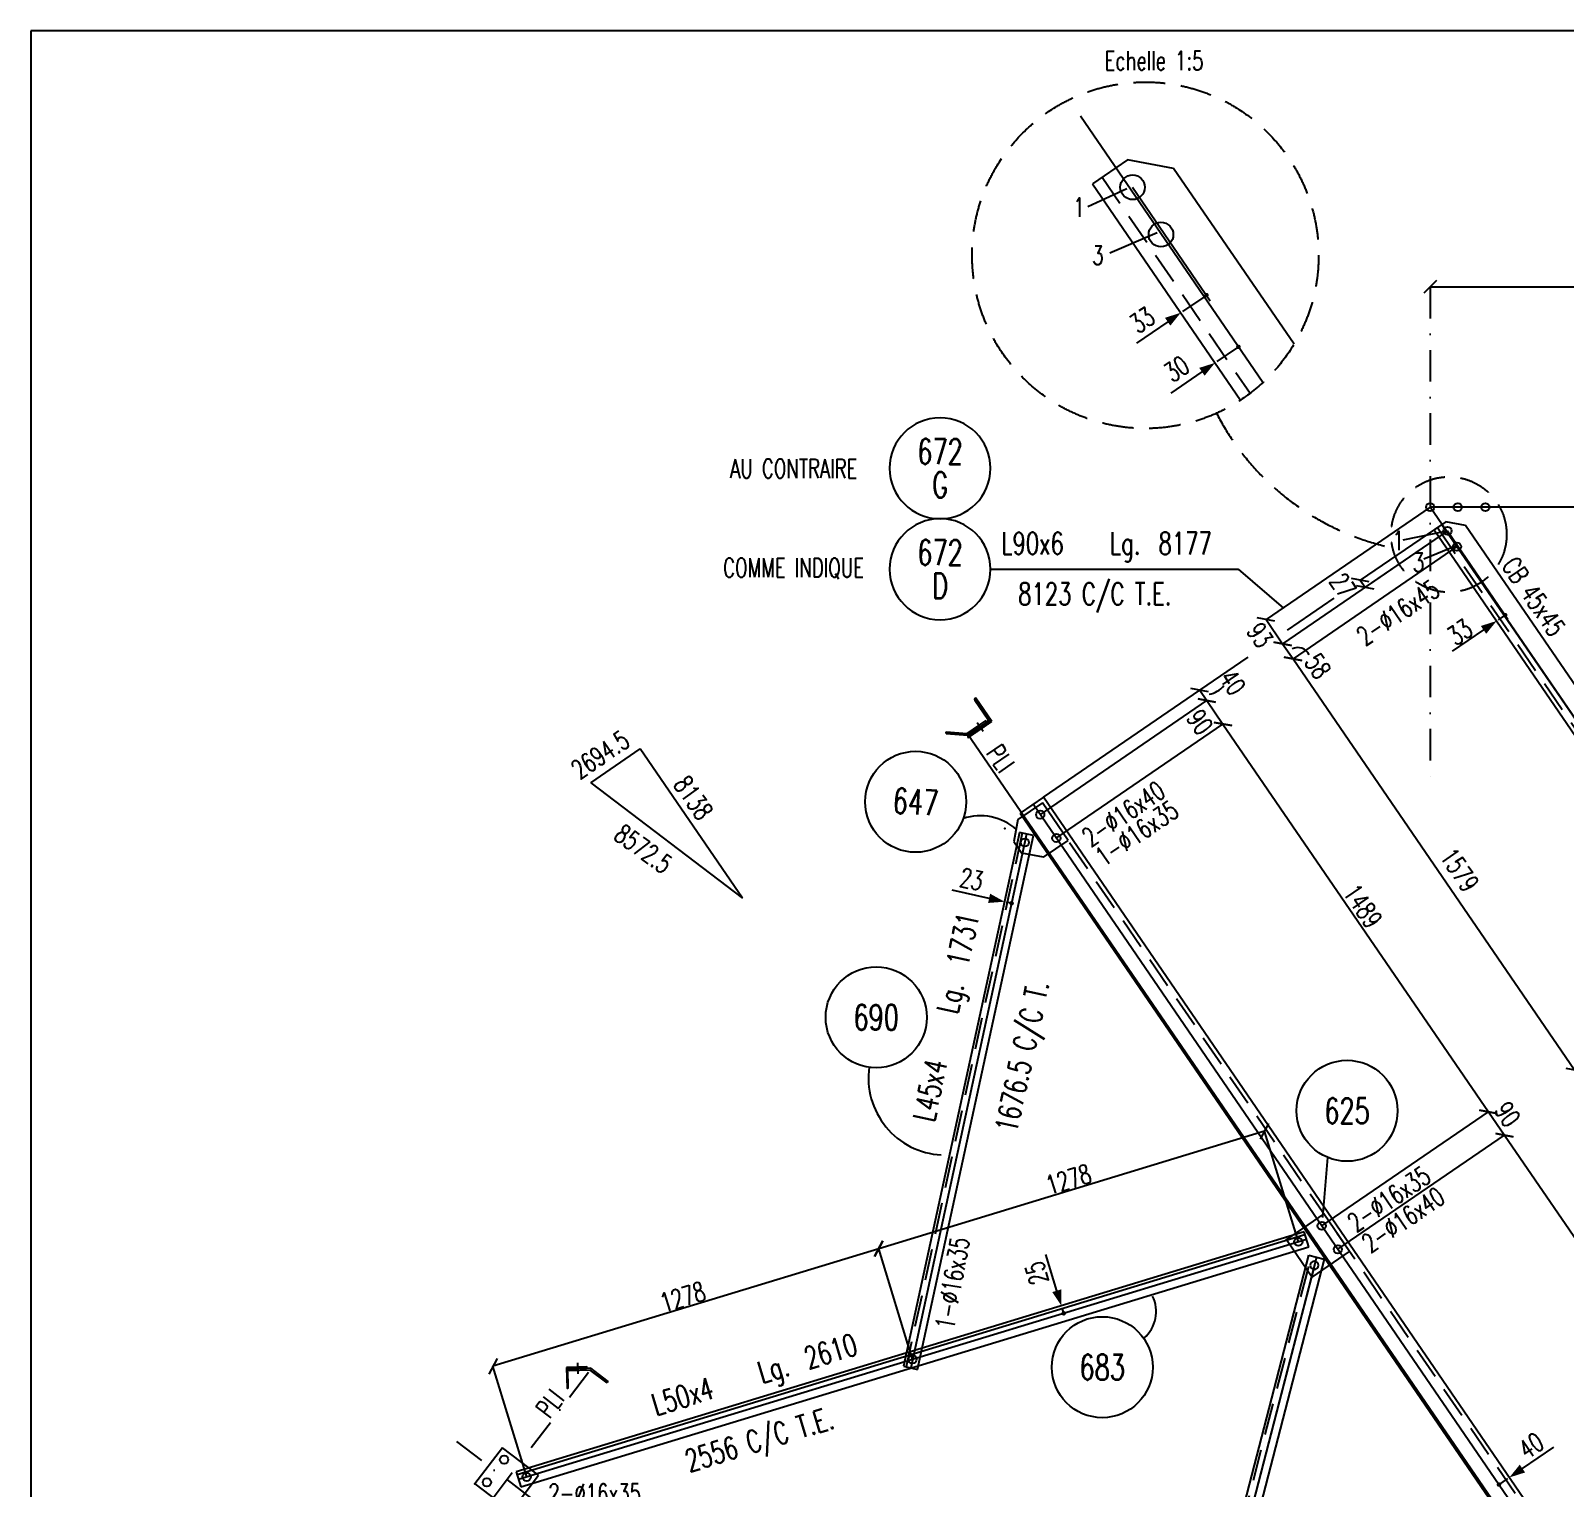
# Model space of a CAD drawing. Extents: x 106643 to 122863, y -59241 to -47761.
# Drawn here: x 106643 to 111506, y -52381 to -47761 of the extents above; entities that cross this region are included whole.
import ezdxf
from ezdxf.enums import TextEntityAlignment as Align

# ---------------------------------------------------------------- set-up
doc = ezdxf.new("R2010")
doc.units = 0
doc.header["$LTSCALE"] = 200
doc.header["$MEASUREMENT"] = 0
doc.linetypes.add('DASHDOT', pattern=[1, 0.5, -0.25, 0, -0.25])
doc.linetypes.add('DASHED', pattern=[0.75, 0.5, -0.25])
doc.layers.get('0').update_dxf_attribs({"linetype": 'CONTINUOUS'})
for name, color, linetype in [('035B', 7, 'CONTINUOUS'), ('ASSI', 3, 'CONTINUOUS'), ('BOLLINI_1', 7, 'CONTINUOUS'), ('BOLLINI_5', 7, 'CONTINUOUS'), ('FORI', 2, 'CONTINUOUS'), ('LINEA_ANG', 2, 'CONTINUOUS'), ('LINEE_PIASTRA', 2, 'CONTINUOUS'), ('LINEE_PIASTRE', 2, 'CONTINUOUS'), ('LS', 7, 'CONTINUOUS'), ('MZ', 6, 'DASHDOT'), ('PIASTRE', 5, 'CONTINUOUS'), ('PIEGA_C_3901_50', 2, 'CONTINUOUS'), ('QT_MAL', 7, 'CONTINUOUS'), ('QT_MPR', 7, 'CONTINUOUS'), ('SEZIONI', 2, 'CONTINUOUS'), ('TESTI_A_P', 7, 'CONTINUOUS'), ('TRAT-Y', 7, 'DASHED')]:
    doc.layers.add(name, color=color, linetype=linetype)
doc.styles.add('MONO', font='romans.shx', dxfattribs={"width": 0.7})
doc.styles.add('QUOTE', font='ROMANS8.SHX', dxfattribs={"width": 0.7})
doc.styles.add('RQL', font='ROMANS8.SHX', dxfattribs={"width": 0.7})
doc.styles.add('RS', font='ROMANS8.shx', dxfattribs={"width": 0.7})
doc.styles.get("Standard").update_dxf_attribs({"font": 'ROMANS8.SHX', "width": 0.7})
doc.dimstyles.new('FRECCE1', dxfattribs={"dimtxt": 60, "dimasz": 6.66, "dimexe": 0, "dimexo": 0, "dimgap": 1, "dimtad": 1, "dimdec": 0, "dimzin": 0, "dimdsep": 46, "dimtxsty": 'RS', "dimblk1": 'QUOTP', "dimblk2": 'QUOTF', "dimsah": 1, "dimcen": 0, "dimclrd": 2, "dimclre": 2, "dimclrt": 7, "dimadec": 0, "dimazin": 0, "dimtfac": 1, "dimtdec": 0, "dimtix": 1, "dimtmove": 2, "dimatfit": 3, "dimldrblk": 'QUOTP', "dimfxl": 1, "dimtolj": 1, "dimtzin": 0, "dimarcsym": 0})
doc.dimstyles.new('FRECCE1_20', dxfattribs={"dimtxt": 60, "dimasz": 6.6667, "dimexe": 0, "dimexo": 0, "dimgap": 1, "dimtad": 1, "dimzin": 0, "dimdsep": 46, "dimtxsty": 'RS', "dimblk1": 'QUOTP', "dimblk2": 'QUOTF', "dimsah": 1, "dimcen": 0, "dimclrd": 2, "dimclre": 2, "dimclrt": 7, "dimadec": 0, "dimazin": 0, "dimtfac": 1, "dimtix": 1, "dimtmove": 2, "dimatfit": 3, "dimldrblk": 'QUOTP', "dimfxl": 1, "dimtolj": 1, "dimtzin": 0, "dimarcsym": 0})
doc.dimstyles.new('TRATTO', dxfattribs={"dimscale": 0, "dimtxt": 60, "dimasz": 40, "dimexe": 0, "dimexo": 0, "dimgap": 5, "dimtad": 1, "dimrnd": 0.5, "dimdsep": 46, "dimtxsty": 'RS', "dimblk1": 'OBLIQUE', "dimblk2": 'OBLIQUE', "dimsah": 1, "dimcen": 0.09, "dimclrd": 2, "dimclre": 2, "dimclrt": 7, "dimadec": 0, "dimazin": 0, "dimtfac": 1, "dimtix": 1, "dimtmove": 2, "dimatfit": 3, "dimfxl": 1, "dimtolj": 1, "dimtzin": 0, "dimarcsym": 0})
doc.dimstyles.new('TRATTO_20', dxfattribs={"dimscale": 0, "dimtxt": 60, "dimasz": 40, "dimexe": 0, "dimexo": 0, "dimgap": 10, "dimtad": 1, "dimrnd": 0.5, "dimdsep": 46, "dimtxsty": 'RS', "dimblk1": 'OBLIQUE', "dimblk2": 'OBLIQUE', "dimsah": 1, "dimcen": 0.09, "dimclrd": 2, "dimclre": 2, "dimclrt": 7, "dimadec": 0, "dimazin": 0, "dimtfac": 1, "dimtix": 1, "dimtmove": 2, "dimatfit": 3, "dimfxl": 1, "dimtolj": 1, "dimtzin": 0, "dimarcsym": 0})

# ---------------------------------------------------------------- blocks, each defined once
blk = doc.blocks.new('16')
blk.add_circle((0, 0), 1)
blk = doc.blocks.new('ASSE98')
blk.add_line((0, 0), (1, 0))
at = {"color": 7, "style": 'QUOTE', "width": 0.5, "flags": 1}
for tag, p in [('TI', (1.38308, 6.82731)), ('DI_S', (1.38308, 6.42178)), ('D_S', (1.38308, 6.02092)), ('E_S', (1.38308, 5.68065)), ('NFORI', (1.36454, 5.29792)), ('ALAR', (1.36349, 4.93246)), ('FAM', (1.3775, 4.54645)), ('ALA', (1.38308, 4.19257)), ('DISP2', (1.38308, 3.84971)), ('DISP1', (1.38308, 3.50686)), ('PINZAF', (1.38308, 3.164)), ('PINZAI', (1.38308, 2.82114)), ('TRP', (1.38308, 2.47829)), ('NP', (1.38308, 2.13543)), ('SV', (1.38308, 1.79257)), ('PESO', (1.38308, 1.44971)), ('QUA', (1.38308, 1.10686)), ('LUN', (1.38308, 0.764)), ('PROF', (1.38308, 0.42114)), ('POS', (1.38308, 0.07829))]:
    blk.add_attdef(tag, p, '', height=0.2, dxfattribs=at)
at = {"color": 7, "flags": 1}
for tag, p in [('LAV1', (3.07431, 6.82847)), ('LAV2', (3.07431, 6.49513)), ('LAV3', (3.07431, 6.1618)), ('LAV4', (3.07431, 5.82847)), ('LAV5', (3.07431, 5.49513)), ('LAV6', (3.07431, 5.1618)), ('LAV7', (3.07431, 4.82847)), ('LAV8', (3.07431, 4.49513)), ('LAV9', (3.07431, 4.1618)), ('LAV10', (3.07431, 3.82847))]:
    blk.add_attdef(tag, p, '', height=0.2, dxfattribs=at)
blk = doc.blocks.new('_OBLIQUE')
at = {"color": 0, "linetype": 'ByBlock'}
blk.add_line((-0.5, -0.5), (0.5, 0.5), dxfattribs=at)
blk = doc.blocks.new('*D62')
at = {"layer": 'QT_MPR', "color": 2, "lineweight": -2, "transparency": 16777216}
for p, q in [((111077.8, -49271.5), (110558, -49627.5)), ((111132.8, -49346.5), (110610.5, -49704.2)), ((110558, -49627.5), (110610.5, -49704.2))]:
    blk.add_line(p, q, dxfattribs=at)
at = {"layer": 'QT_MPR', "color": 2, "lineweight": -2, "transparency": 16777216, "xscale": 40, "yscale": 40, "zscale": 40}
for p, rotation in [((110558, -49627.5), 124.3993142064025), ((110610.5, -49704.2), 304.3993142064025)]:
    blk.add_blockref('_OBLIQUE', p, dxfattribs=dict(at, rotation=rotation))
at = {"layer": 'QT_MPR', "color": 7, "transparency": 16777216, "insert": (110538.7, -49676.9), "char_height": 60, "attachment_point": 5, "rotation": 304.3993, "style": 'RS'}
blk.add_mtext('\\A1;93', dxfattribs=at)
blk = doc.blocks.new('*D61')
at = {"layer": 'QT_MPR', "color": 2, "lineweight": -2, "transparency": 16777216}
for p, q in [((111132.8, -49346.5), (110610.5, -49704.2)), ((111162.8, -49396.5), (110643.4, -49752.2)), ((110610.5, -49704.2), (110643.4, -49752.2))]:
    blk.add_line(p, q, dxfattribs=at)
at = {"layer": 'QT_MPR', "color": 2, "lineweight": -2, "transparency": 16777216, "xscale": 40, "yscale": 40, "zscale": 40}
for p, rotation in [((110610.5, -49704.2), 124.3993142064025), ((110643.4, -49752.2), 304.3993142064025)]:
    blk.add_blockref('_OBLIQUE', p, dxfattribs=dict(at, rotation=rotation))
at = {"layer": 'QT_MPR', "color": 7, "transparency": 16777216, "insert": (110722.3, -49775.5), "char_height": 60, "attachment_point": 5, "rotation": 304.3993, "style": 'RS'}
blk.add_mtext('\\A1;58', dxfattribs=at)
blk = doc.blocks.new('*D59')
at = {"layer": 'QT_MPR', "color": 2, "lineweight": -2, "transparency": 16777216}
for p, q in [((111162.8, -49396.5), (110643.4, -49752.2)), ((110643.4, -49752.2), (111535.5, -51055.1)), ((112074.3, -50686.2), (111535.5, -51055.1))]:
    blk.add_line(p, q, dxfattribs=at)
at = {"layer": 'QT_MPR', "color": 2, "lineweight": -2, "transparency": 16777216, "xscale": 40, "yscale": 40, "zscale": 40}
for p, rotation in [((110643.4, -49752.2), 124.3993142064025), ((111535.5, -51055.1), 304.3993142064025)]:
    blk.add_blockref('_OBLIQUE', p, dxfattribs=dict(at, rotation=rotation))
at = {"layer": 'QT_MPR', "color": 7, "transparency": 16777216, "insert": (111170.8, -50421.2), "char_height": 60, "attachment_point": 5, "rotation": 304.3993, "style": 'RS'}
blk.add_mtext('\\A1;1579', dxfattribs=at)
blk = doc.blocks.new('*D60')
at = {"layer": 'QT_MPR', "color": 2, "lineweight": -2, "transparency": 16777216}
for p, q in [((111115, -49326), (110856.4, -49503.1)), ((111132.8, -49346.5), (110871.6, -49525.4)), ((110856.4, -49503.1), (110871.6, -49525.4))]:
    blk.add_line(p, q, dxfattribs=at)
at = {"layer": 'QT_MPR', "color": 2, "lineweight": -2, "transparency": 16777216, "xscale": 40, "yscale": 40, "zscale": 40}
for p, rotation in [((110856.4, -49503.1), 124.3993142064025), ((110871.6, -49525.4), 304.3993142064025)]:
    blk.add_blockref('_OBLIQUE', p, dxfattribs=dict(at, rotation=rotation))
at = {"layer": 'QT_MPR', "color": 7, "transparency": 16777216, "insert": (110801.4, -49519.9), "char_height": 60, "attachment_point": 5, "rotation": 304.3993, "style": 'RS'}
blk.add_mtext('\\A1;27', dxfattribs=at)
blk = doc.blocks.new('QUOTP')
at = {"layer": 'ASSI', "color": 2, "const_width": 1.07}
blk.add_lwpolyline([(-0.53, 0, 1), (0.53, 0, 1)], format="xyb", close=True, dxfattribs=at)
blk = doc.blocks.new('QUOTF')
at = {"layer": 'LS', "color": 2}
blk.add_line((7.5, 0), (25.5, 0), dxfattribs=at)
blk.add_solid([(7.5, 2.25), (0, 0), (7.5, -2.25)], dxfattribs=at)
blk = doc.blocks.new('*D167')
at = {"layer": 'QT_MAL', "color": 2, "lineweight": -2, "transparency": 16777216}
blk.add_line((111310, -49617.2), (111293.8, -49628.3), dxfattribs=at)
at = {"layer": 'QT_MAL', "color": 2, "lineweight": -2, "transparency": 16777216, "xscale": 6.6667, "yscale": 6.6667, "zscale": 6.6667}
for name, p, rotation in [('QUOTF', (111288.3, -49632.1), 214.3993142064025), ('QUOTP', (111315.5, -49613.5), 34.39931420640244)]:
    blk.add_blockref(name, p, dxfattribs=dict(at, rotation=rotation))
at = {"layer": 'QT_MAL', "color": 7, "transparency": 16777216, "insert": (111172.1, -49667.9), "char_height": 60, "attachment_point": 5, "rotation": 34.3993, "style": 'RS'}
blk.add_mtext('\\A1;33', dxfattribs=at)
blk = doc.blocks.new('YYY')
blk.add_circle((0, 0), 8)
at = {"color": 3, "style": 'RQL', "width": 0.7}
for tag, p in [('POS3', (0, 0.65)), ('POS2', (0, -4.63))]:
    blk.add_attdef(tag, text='', height=4, dxfattribs=at).set_placement(p, align=Align.CENTER)
at = {"style": 'RQL', "width": 0.7, "flags": 1}
blk.add_attdef('TIPO', text='', height=3, dxfattribs=at).set_placement((0, 0), align=Align.MIDDLE_CENTER)
blk = doc.blocks.new('*D64')
at = {"layer": 'QT_MPR', "color": 2, "lineweight": -2, "transparency": 16777216}
for p in [(111077.8, -48573.4), (114865.4, -49271.5)]:
    blk.add_line(p, (114865.4, -48573.4), dxfattribs=at)
at = {"layer": 'QT_MPR', "color": 2, "lineweight": -2, "transparency": 16777216, "xscale": 40, "yscale": 40, "zscale": 40, "rotation": 180}
blk.add_blockref('_OBLIQUE', (111077.8, -48573.4), dxfattribs=at)
at = {"layer": 'QT_MPR', "color": 2, "lineweight": -2, "transparency": 16777216, "xscale": 40, "yscale": 40, "zscale": 40}
blk.add_blockref('_OBLIQUE', (114865.4, -48573.4), dxfattribs=at)
at = {"layer": 'QT_MPR', "color": 7, "transparency": 16777216, "insert": (112971.6, -48533.4), "char_height": 60, "attachment_point": 5, "style": 'RS'}
blk.add_mtext('\\A1;3787.5', dxfattribs=at)
blk = doc.blocks.new('*D170')
at = {"layer": 'QT_MAL', "color": 2, "lineweight": -2, "transparency": 16777216}
blk.add_line((110363.6, -48603.3), (110292.9, -48651.7), dxfattribs=at)
at = {"layer": 'QT_MAL', "color": 2, "lineweight": -2, "transparency": 16777216, "xscale": 6.6667, "yscale": 6.6667, "zscale": 6.6667}
for name, p, rotation in [('QUOTP', (110369.1, -48599.5), 34.39931420640244), ('QUOTF', (110287.4, -48655.4), 214.3993142064025)]:
    blk.add_blockref(name, p, dxfattribs=dict(at, rotation=rotation))
at = {"layer": 'QT_MAL', "color": 7, "transparency": 16777216, "insert": (110165.4, -48678.4), "char_height": 60, "attachment_point": 5, "rotation": 34.3993, "style": 'RS'}
blk.add_mtext('\\A1;33', dxfattribs=at)
blk = doc.blocks.new('*D171')
at = {"layer": 'QT_MAL', "color": 2, "lineweight": -2, "transparency": 16777216}
blk.add_line((110464.7, -48767), (110401.5, -48810.3), dxfattribs=at)
at = {"layer": 'QT_MAL', "color": 2, "lineweight": -2, "transparency": 16777216, "xscale": 6.6667, "yscale": 6.6667, "zscale": 6.6667}
for name, p, rotation in [('QUOTP', (110470.2, -48763.2), 34.39931420640244), ('QUOTF', (110396, -48814.1), 214.3993142064025)]:
    blk.add_blockref(name, p, dxfattribs=dict(at, rotation=rotation))
at = {"layer": 'QT_MAL', "color": 7, "transparency": 16777216, "insert": (110274.5, -48832.9), "char_height": 60, "attachment_point": 5, "rotation": 34.3993, "style": 'RS'}
blk.add_mtext('\\A1;30', dxfattribs=at)
blk = doc.blocks.new('MRKR_98')
blk.add_point((0, 0))
at = {"color": 7, "style": 'QUOTE', "width": 0.5, "flags": 1}
for tag, p in [('AUX2', (3.71, 4.93)), ('NFORI', (3.72, 5.3)), ('TI', (3.73, 6.83)), ('DI_S', (3.73, 6.42)), ('D_S', (3.73, 6.02)), ('E_S', (3.73, 5.68)), ('AUX1', (3.73, 4.19)), ('FAM', (3.73, 4.55)), ('COMMESSA', (3.73, 3.85)), ('MD', (3.73, 3.51)), ('MP', (3.73, 3.16)), ('LARGHEZZA', (3.73, 2.82)), ('SPESSORE', (3.73, 2.48)), ('NP', (3.73, 2.14)), ('SV', (3.73, 1.79)), ('PESO', (3.73, 1.45)), ('QUA', (3.73, 1.11)), ('LUN', (3.73, 0.76)), ('PROF', (3.73, 0.42)), ('POS', (3.73, 0.08))]:
    blk.add_attdef(tag, p, '', height=0.2, dxfattribs=at)
at = {"color": 7, "flags": 1}
for tag, p in [('LAV1', (5.26, 6.88)), ('LAV2', (5.26, 6.55)), ('LAV3', (5.26, 6.21)), ('LAV4', (5.26, 5.88)), ('LAV5', (5.26, 5.55)), ('LAV6', (5.26, 5.21)), ('LAV7', (5.26, 4.88)), ('LAV8', (5.26, 4.55)), ('LAV9', (5.26, 4.21)), ('LAV10', (5.26, 3.88))]:
    blk.add_attdef(tag, p, '', height=0.2, dxfattribs=at)
blk = doc.blocks.new('*D73')
at = {"layer": 'QT_MPR', "color": 2, "lineweight": -2, "transparency": 16777216}
for p, q in [((110734.4, -51549), (111262.5, -51187.5)), ((111262.5, -51187.5), (111313.3, -51261.7)), ((110785.3, -51623.3), (111313.3, -51261.7))]:
    blk.add_line(p, q, dxfattribs=at)
at = {"layer": 'QT_MPR', "color": 2, "lineweight": -2, "transparency": 16777216, "xscale": 40, "yscale": 40, "zscale": 40}
for p, rotation in [((111262.5, -51187.5), 124.3993142064036), ((111313.3, -51261.7), 304.3993142064036)]:
    blk.add_blockref('_OBLIQUE', p, dxfattribs=dict(at, rotation=rotation))
at = {"layer": 'QT_MPR', "color": 7, "transparency": 16777216, "insert": (111322.6, -51195.4), "char_height": 60, "attachment_point": 5, "rotation": 304.3993, "style": 'RS'}
blk.add_mtext('\\A1;90', dxfattribs=at)
blk = doc.blocks.new('*D72')
at = {"layer": 'QT_MPR', "color": 2, "lineweight": -2, "transparency": 16777216}
for p, q in [((110785.3, -51623.3), (111313.3, -51261.7)), ((111313.3, -51261.7), (112231.1, -52602.1)), ((111703, -52963.7), (112231.1, -52602.1))]:
    blk.add_line(p, q, dxfattribs=at)
at = {"layer": 'QT_MPR', "color": 2, "lineweight": -2, "transparency": 16777216, "xscale": 40, "yscale": 40, "zscale": 40}
for p, rotation in [((111313.3, -51261.7), 124.3993142064036), ((112231.1, -52602.1), 304.3993142064036)]:
    blk.add_blockref('_OBLIQUE', p, dxfattribs=dict(at, rotation=rotation))
at = {"layer": 'QT_MPR', "color": 7, "transparency": 16777216, "insert": (111808.8, -51908.7), "char_height": 60, "attachment_point": 5, "rotation": 304.3993, "style": 'RS'}
blk.add_mtext('\\A1;1624.5', dxfattribs=at)
blk = doc.blocks.new('*D172')
at = {"layer": 'QT_MAL', "color": 2, "lineweight": -2, "transparency": 16777216}
blk.add_line((111301.5, -52365.4), (111323.5, -52350.4), dxfattribs=at)
at = {"layer": 'QT_MAL', "color": 2, "lineweight": -2, "transparency": 16777216, "xscale": 6.6667, "yscale": 6.6667, "zscale": 6.6667}
for name, p, rotation in [('QUOTF', (111329, -52346.6), 34.39931420640353), ('QUOTP', (111296, -52369.2), 214.3993142064035)]:
    blk.add_blockref(name, p, dxfattribs=dict(at, rotation=rotation))
at = {"layer": 'QT_MAL', "color": 7, "transparency": 16777216, "insert": (111398, -52245.7), "char_height": 60, "attachment_point": 5, "rotation": 34.3993, "style": 'RS'}
blk.add_mtext('\\A1;40', dxfattribs=at)
blk = doc.blocks.new('xxx')
blk.add_circle((0, 0), 8)
at = {"color": 3, "style": 'RQL', "width": 0.7}
blk.add_attdef('POS', text='', height=4, dxfattribs=at).set_placement((0, 0), align=Align.MIDDLE)
at = {"color": 3, "style": 'RQL', "width": 0.7, "flags": 1}
blk.add_attdef('POS1', (-0.39, -5.42), '', height=2, dxfattribs=at)
at = {"style": 'RQL', "width": 0.7, "flags": 1}
blk.add_attdef('TIPO', (-0.39, -8.66), '', height=2, dxfattribs=at)
blk = doc.blocks.new('bull')
at = {"style": 'RS', "width": 0.7, "flags": 1}
for tag, p in [('NN', (-12.25, 0)), ('DIAMETRO', (0, -4.86)), ('SERRAGGIO', (0, -9.71)), ('LUNGHEZZA', (0, -14.57)), ('NB', (0, -19.43)), ('TIPO', (0, -24.12)), ('EL', (-0.14, -29))]:
    blk.add_attdef(tag, p, '', height=3, dxfattribs=at)
at = {"style": 'RS', "width": 0.7}
blk.add_attdef('BULLONE', (0, 0), '', height=3, dxfattribs=at)
blk = doc.blocks.new('*D188')
at = {"layer": 'QT_MPR', "color": 2, "lineweight": -2, "transparency": 16777216}
for p, q in [((109842.3, -50246.1), (110370.4, -49884.5)), ((110370.4, -49884.5), (110421.2, -49958.7)), ((109893.1, -50320.3), (110421.2, -49958.7))]:
    blk.add_line(p, q, dxfattribs=at)
at = {"layer": 'QT_MPR', "color": 2, "lineweight": -2, "transparency": 16777216, "xscale": 40, "yscale": 40, "zscale": 40}
for p, rotation in [((110370.4, -49884.5), 124.3993142064036), ((110421.2, -49958.7), 304.3993142064036)]:
    blk.add_blockref('_OBLIQUE', p, dxfattribs=dict(at, rotation=rotation))
at = {"layer": 'QT_MPR', "color": 7, "transparency": 16777216, "insert": (110348.2, -49952.5), "char_height": 60, "attachment_point": 5, "rotation": 304.3993, "style": 'RS'}
blk.add_mtext('\\A1;90', dxfattribs=at)
blk = doc.blocks.new('*D189')
at = {"layer": 'QT_MPR', "color": 2, "lineweight": -2, "transparency": 16777216}
for p, q in [((109893.1, -50320.3), (110421.2, -49958.7)), ((110421.2, -49958.7), (111262.5, -51187.5)), ((110734.4, -51549), (111262.5, -51187.5))]:
    blk.add_line(p, q, dxfattribs=at)
at = {"layer": 'QT_MPR', "color": 2, "lineweight": -2, "transparency": 16777216, "xscale": 40, "yscale": 40, "zscale": 40}
for p, rotation in [((110421.2, -49958.7), 124.3993142064036), ((111262.5, -51187.5), 304.3993142064036)]:
    blk.add_blockref('_OBLIQUE', p, dxfattribs=dict(at, rotation=rotation))
at = {"layer": 'QT_MPR', "color": 7, "transparency": 16777216, "insert": (110864.3, -50535.7), "char_height": 60, "attachment_point": 5, "rotation": 304.3993, "style": 'RS'}
blk.add_mtext('\\A1;1489', dxfattribs=at)
blk = doc.blocks.new('*D190')
at = {"layer": 'QT_MPR', "color": 2, "lineweight": -2, "transparency": 16777216}
for p, q in [((109842.3, -50246.1), (110370.4, -49884.5)), ((109852.6, -50190.3), (110347.7, -49851.4)), ((110347.7, -49851.4), (110370.4, -49884.5))]:
    blk.add_line(p, q, dxfattribs=at)
at = {"layer": 'QT_MPR', "color": 2, "lineweight": -2, "transparency": 16777216, "xscale": 40, "yscale": 40, "zscale": 40}
for p, rotation in [((110347.7, -49851.4), 124.3993142064036), ((110370.4, -49884.5), 304.3993142064036)]:
    blk.add_blockref('_OBLIQUE', p, dxfattribs=dict(at, rotation=rotation))
at = {"layer": 'QT_MPR', "color": 7, "transparency": 16777216, "insert": (110451.6, -49827.1), "char_height": 60, "attachment_point": 5, "rotation": 304.3993, "style": 'RS'}
blk.add_mtext('\\A1;40', dxfattribs=at)
blk = doc.blocks.new('*D191')
at = {"layer": 'QT_MPR', "color": 2, "lineweight": -2, "transparency": 16777216}
for p, q in [((110553.3, -51249.3), (109330.8, -51621.8)), ((110660.2, -51599.9), (110553.3, -51249.3)), ((109437.7, -51972.4), (109330.8, -51621.8))]:
    blk.add_line(p, q, dxfattribs=at)
at = {"layer": 'QT_MPR', "color": 2, "lineweight": -2, "transparency": 16777216, "xscale": 40, "yscale": 40, "zscale": 40}
for p, rotation in [((110553.3, -51249.3), 16.94648105523501), ((109330.8, -51621.8), 196.946481055235)]:
    blk.add_blockref('_OBLIQUE', p, dxfattribs=dict(at, rotation=rotation))
at = {"layer": 'QT_MPR', "color": 7, "transparency": 16777216, "insert": (109931.9, -51402.1), "char_height": 60, "attachment_point": 5, "rotation": 16.9465, "style": 'RS'}
blk.add_mtext('\\A1;1278', dxfattribs=at)
blk = doc.blocks.new('*D192')
at = {"layer": 'QT_MPR', "color": 2, "lineweight": -2, "transparency": 16777216}
for p, q in [((109330.8, -51621.8), (108108.3, -51994.3)), ((109437.7, -51972.4), (109330.8, -51621.8)), ((108215.1, -52344.9), (108108.3, -51994.3))]:
    blk.add_line(p, q, dxfattribs=at)
at = {"layer": 'QT_MPR', "color": 2, "lineweight": -2, "transparency": 16777216, "xscale": 40, "yscale": 40, "zscale": 40}
for p, rotation in [((109330.8, -51621.8), 16.94648105523501), ((108108.3, -51994.3), 196.946481055235)]:
    blk.add_blockref('_OBLIQUE', p, dxfattribs=dict(at, rotation=rotation))
at = {"layer": 'QT_MPR', "color": 7, "transparency": 16777216, "insert": (108709.4, -51774.6), "char_height": 60, "attachment_point": 5, "rotation": 16.9465, "style": 'RS'}
blk.add_mtext('\\A1;1278', dxfattribs=at)
blk = doc.blocks.new('*D193')
at = {"layer": 'QT_MAL', "color": 2, "lineweight": -2, "transparency": 16777216}
blk.add_line((109745.1, -50525.3), (109735.7, -50523.2), dxfattribs=at)
at = {"layer": 'QT_MAL', "color": 2, "lineweight": -2, "transparency": 16777216, "xscale": 6.66, "yscale": 6.66, "zscale": 6.66}
for name, p, rotation in [('QUOTF', (109729.2, -50521.8), 167.7458353573697), ('QUOTP', (109751.7, -50526.7), 347.7458353573697)]:
    blk.add_blockref(name, p, dxfattribs=dict(at, rotation=rotation))
at = {"layer": 'QT_MAL', "color": 7, "transparency": 16777216, "insert": (109624.6, -50450.7), "char_height": 60, "attachment_point": 5, "rotation": 347.7458, "style": 'RS'}
blk.add_mtext('\\A1;23', dxfattribs=at)
blk = doc.blocks.new('*D194')
at = {"layer": 'QT_MAL', "color": 2, "lineweight": -2, "transparency": 16777216}
blk.add_line((109914.8, -51820), (109911.4, -51808.9), dxfattribs=at)
at = {"layer": 'QT_MAL', "color": 2, "lineweight": -2, "transparency": 16777216, "xscale": 6.66, "yscale": 6.66, "zscale": 6.66}
for name, p, rotation in [('QUOTF', (109909.4, -51802.5), 106.946481055235), ('QUOTP', (109916.7, -51826.4), 286.946481055235)]:
    blk.add_blockref(name, p, dxfattribs=dict(at, rotation=rotation))
at = {"layer": 'QT_MAL', "color": 7, "transparency": 16777216, "insert": (109831.3, -51699.2), "char_height": 60, "attachment_point": 5, "rotation": 106.9465, "style": 'RS'}
blk.add_mtext('\\A1;25', dxfattribs=at)

msp = doc.modelspace()

# ---------------------------------------------------------------- hatches: boundary and pattern name
at = {"layer": 'LS'}
h = msp.add_hatch(dxfattribs=at)
h.set_pattern_fill('_U', color=6, scale=5, angle=169.399314, style=0, pattern_type=0)
h.set_pattern_definition([(169.399314, (94773.397, -117509.385), (-0.91981558, -4.91466574), [])])
edge = h.paths.add_edge_path()
edge.add_line((109688.787, -49951.078), (109637.941, -49876.817))
edge.add_line((109637.941, -49876.817), (109635.878, -49878.23))
edge.add_arc((109637.855, -49881.118), 3.5, 124.399314, 214.399314)
edge.add_line((109634.968, -49883.095), (109676.492, -49943.741))
edge.add_arc((109670.716, -49947.696), 7, 304.399314, 394.399314, ccw=False)
edge.add_line((109674.671, -49953.472), (109614.024, -49994.996))
edge.add_arc((109616.002, -49997.884), 3.5, 124.399314, 214.399314)
edge.add_line((109613.114, -49999.861), (109614.526, -50001.924))
edge.add_line((109614.526, -50001.924), (109688.787, -49951.078))
h = msp.add_hatch(dxfattribs=at)
h.set_pattern_fill('_U', color=6, scale=5, angle=-43.271492, style=0, pattern_type=0)
h.set_pattern_definition([(316.728508, (93623.1866, 1230.749), (3.4272808, 3.6405695), [])])
edge = h.paths.add_edge_path()
edge.add_line((108341.178, -51998.42), (108343.138, -52063.39))
edge.add_line((108343.138, -52063.39), (108344.138, -52063.36))
edge.add_arc((108344.047, -52060.361), 3, -88.271492, 1.728508)
edge.add_line((108347.046, -52060.271), (108345.478, -52008.295))
edge.add_arc((108351.475, -52008.114), 6, 91.728508, 181.728508, ccw=False)
edge.add_line((108351.294, -52002.116), (108403.27, -52000.548))
edge.add_arc((108403.18, -51997.549), 3, -88.271492, 1.728508)
edge.add_line((108406.178, -51997.459), (108406.148, -51996.459))
edge.add_line((108406.148, -51996.459), (108341.178, -51998.42))

# ---------------------------------------------------------------- linework, layer by layer
at = {"layer": 'ASSI'}
for centre, radius, start, end in [((110657.954, -49758.183), 41.557, 27.576517, 114.93182), ((110367.628, -49792.833), 71.752, 277.818403, 322.194522)]:
    msp.add_arc(centre, radius, start, end, dxfattribs=at)
at = {"layer": 'LINEA_ANG'}
for p, q in [((110118.926, -48170.463), (110007.608, -48246.839)), ((110264.884, -48197.78), (110118.926, -48170.463)), ((110646.477, -48755.096), (110264.884, -48197.78)), ((110007.608, -48246.839), (110476.748, -48932.017)), ((111127.424, -49317.487), (111090.293, -49342.91)), ((111090.293, -49342.91), (115709.948, -56089.919)), ((111189.977, -49329.194), (111127.424, -49317.487)), ((115734.492, -55966.462), (111189.977, -49329.194)), ((109852.613, -50190.346), (109778.352, -50241.192)), ((114472.267, -56937.354), (109852.613, -50190.346)), ((109778.352, -50241.192), (114398.007, -56988.2)), ((109776.739, -50302.828), (109409.337, -51994.388)), ((109453.311, -52003.939), (109820.714, -50312.379)), ((109820.714, -50312.379), (109776.739, -50302.828)), ((110678.699, -51568.088), (108182.032, -52328.847)), ((108184.51, -52336.978), (110681.177, -51576.219)), ((110693.273, -51615.917), (110678.699, -51568.088)), ((108196.606, -52376.676), (110693.273, -51615.917)), ((109684.045, -55548.475), (110693.54, -51641.796)), ((110741.95, -51654.305), (109732.455, -55560.985)), ((110693.54, -51641.796), (110741.95, -51654.305)), ((109409.337, -51994.388), (109453.311, -52003.939)), ((108182.032, -52328.847), (108196.606, -52376.676))]:
    msp.add_line(p, q, dxfattribs=at)
at = {"layer": 'LINEE_PIASTRA'}
for p, q in [((109771.785, -50261.692), (109758.777, -50331.196)), ((109853.139, -50380.509), (109783.635, -50367.501))]:
    msp.add_line(p, q, dxfattribs=at)
at = {"layer": 'LINEE_PIASTRE'}
for p, q in [((109849.346, -50208.586), (109771.785, -50261.692)), ((109930.7, -50327.403), (109849.346, -50208.586)), ((109853.139, -50380.509), (109930.7, -50327.403)), ((109758.777, -50331.196), (109783.635, -50367.501)), ((110741.444, -51511.494), (110622.626, -51592.848)), ((110822.798, -51630.312), (110741.444, -51511.494)), ((110622.626, -51592.848), (110703.98, -51711.666)), ((110703.98, -51711.666), (110822.798, -51630.312)), ((108138.404, -52252.541), (108051.184, -52367.121)), ((108252.984, -52339.761), (108138.404, -52252.541)), ((108051.184, -52367.121), (108165.764, -52454.341)), ((108165.764, -52454.341), (108252.984, -52339.761))]:
    msp.add_line(p, q, dxfattribs=at)
at = {"layer": 'LS', "color": 6}
for p, q in [((110547.812, -48876.502), (109970.008, -48032.619)), ((109993.364, -48318.658), (110117.112, -48261.387)), ((110135.008, -48257.619), (110381.132, -48617.083)), ((110062.446, -48465.546), (110212.399, -48401.396)), ((115920.784, -56344.744), (111077.784, -49271.539)), ((113732.904, -49271.539), (111077.784, -49271.539)), ((110991.98, -49374.447), (111126.819, -49347.795)), ((111132.784, -49346.539), (111324.065, -49625.906)), ((111057.64, -49435.004), (111158.581, -49394.465)), ((109684.892, -49468.077), (110469.161, -49468.077)), ((110469.161, -49468.077), (110612.964, -49591.574)), ((109661.874, -49982.573), (109642.615, -49954.445)), ((113669.189, -55914.911), (109611.307, -49988.373)), ((108418.069, -50144.874), (108574.804, -50037.558)), ((108898.884, -50510.877), (108574.804, -50037.558)), ((108418.069, -50144.874), (108898.884, -50510.877)), ((113691.065, -55867.21), (109819.608, -50212.944)), ((110737.967, -51522.177), (110753.285, -51332.366)), ((110711.005, -51674.133), (109715.005, -55528.589)), ((108375.746, -51983.588), (108376.774, -52017.662))]:
    msp.add_line(p, q, dxfattribs=at)
at = {"layer": 'LS', "color": 2}
for p, q in [((110625.503, -49661.15), (110773.444, -49559.856)), ((110347.685, -49851.372), (110501.1, -49746.329))]:
    msp.add_line(p, q, dxfattribs=at)
at = {"layer": 'LS', "color": 8}
msp.add_lwpolyline([(106643.467, -47761.325), (106643.467, -59241.325), (119363.467, -59241.325), (119363.467, -57641.325), (122863.467, -57641.325), (122863.467, -47761.325), (106643.467, -47761.325)], close=True, dxfattribs=at)
at = {"layer": 'LS', "color": 6}
for points in [[(109688.787, -49951.078), (109637.941, -49876.817), (109635.878, -49878.23, 0.41421356), (109634.968, -49883.095), (109676.492, -49943.741, -0.41421356), (109674.671, -49953.472), (109614.024, -49994.996, 0.41421356), (109613.114, -49999.861), (109614.526, -50001.924)], [(108341.178, -51998.42), (108343.138, -52063.39), (108344.138, -52063.36, 0.41421356), (108347.046, -52060.271), (108345.478, -52008.295, -0.41421356), (108351.294, -52002.116), (108403.27, -52000.548, 0.41421356), (108406.178, -51997.459), (108406.148, -51996.459)]]:
    msp.add_lwpolyline(points, format="xyb", close=True, dxfattribs=at)
for centre, radius, start, end in [((109652.297, -50421.284), 171.959, 48.040888, 108.475762), ((109542.554, -51080.355), 244.544, 171.956028, 266.684427), ((110099.884, -51820.749), 109.813, 310.086966, 26.609641)]:
    msp.add_arc(centre, radius, start, end, dxfattribs=at)
at = {"layer": 'MZ'}
for p, q in [((111077.784, -48573.353), (111077.784, -50130.738)), ((108108.474, -52410.731), (108416.445, -52006.153)), ((107992.774, -52232.172), (111504.597, -54905.427))]:
    msp.add_line(p, q, dxfattribs=at)
at = {"layer": 'PIEGA_C_3901_50'}
for p, q in [((109544.524, -49982.99), (109611.307, -49988.373)), ((109611.307, -49988.373), (109670.716, -49947.696)), ((109612.944, -49994.524), (109674.106, -49952.647)), ((109670.716, -49947.696), (109674.106, -49952.647)), ((108418.388, -52000.092), (108349.295, -52002.177)), ((108349.476, -52008.174), (108349.295, -52002.177)), ((108416.445, -52006.153), (108349.476, -52008.174)), ((108469.757, -52046.735), (108416.445, -52006.153))]:
    msp.add_line(p, q, dxfattribs=at)
at = {"layer": 'PIEGA_C_3901_50', "const_width": 1.667}
for points in [[(109611.374, -49987.542, 1), (109611.24, -49989.204, 1)], [(108415.94, -52006.816, 1), (108416.95, -52005.49, 1)]]:
    msp.add_lwpolyline(points, format="xyb", close=True, dxfattribs=at)
at = {"layer": 'SEZIONI'}
for p, q in [((109544.042, -49988.971), (109544.524, -49982.99)), ((109544.042, -49988.971), (109612.944, -49994.524)), ((108473.391, -52041.96), (108418.388, -52000.092)), ((108473.391, -52041.96), (108469.757, -52046.735))]:
    msp.add_line(p, q, dxfattribs=at)
at = {"layer": 'TRAT-Y'}
for p, q in [((110038.55, -48225.653), (110507.378, -48910.376)), ((111101.02, -49335.566), (115720.674, -56082.574)), ((109785.045, -50304.632), (109417.643, -51996.192)), ((109935.186, -50333.954), (114461.622, -56944.818)), ((109692.275, -55550.602), (110701.769, -51643.922))]:
    msp.add_line(p, q, dxfattribs=at)
for centre, radius in [((110175.473, -48473.112), 548.963), ((111137.21, -49358.106), 182.988)]:
    msp.add_circle(centre, radius, dxfattribs=at)
msp.add_arc((111130.298, -48598.119), 820.334, 207.242224, 257.959845, dxfattribs=at)

# ---------------------------------------------------------------- block references
at = {"layer": 'ASSI'}
ref = msp.add_blockref('ASSE98', (111115.047, -49325.961), dxfattribs=dict(at, xscale=8177, rotation=304.3993142064026))
ref.add_attrib('PROF', 'L90x6', (109719.225, -49421.047), dxfattribs={"layer": '0', "color": 2, "height": 70, "style": 'QUOTE', "width": 0.7})
ref.add_attrib('LUN', '8177', (110217.558, -49421.047), dxfattribs={"layer": '0', "color": 2, "height": 70, "style": 'QUOTE', "width": 0.7})
ref.add_attrib('PESO', '8123 C/C T.E.', (109772.867, -49581.476), dxfattribs={"layer": '0', "color": 2, "height": 70, "style": 'QUOTE', "width": 0.7})
ref.add_attrib('SV', 'Lg.', (110063.425, -49421.047), dxfattribs={"layer": '0', "color": 2, "height": 70, "style": 'QUOTE', "width": 0.7})
ref.add_attrib('LAV1', 'CB 45x45', (111302.258, -49457.168), dxfattribs={"layer": '0', "color": 7, "height": 60, "rotation": 304.399314, "width": 0.7})
for p, xscale, zscale, rotation in [((114472.267, -56937.354), 8176.999999999999, 8176.999999999999, 124.3993142064035), ((110717.745, -51648.05), 4035, 4035, 255.5115656115088)]:
    msp.add_blockref('ASSE98', p, dxfattribs=dict(at, xscale=xscale, zscale=zscale, rotation=rotation))
ref = msp.add_blockref('ASSE98', (109799.215, -50307.71), dxfattribs=dict(at, xscale=1731, zscale=1731, rotation=257.7458353573697))
ref.add_attrib('PROF', 'L45x4', (109506.406, -51223.866), dxfattribs={"layer": '0', "color": 2, "height": 70, "rotation": 77.745835, "style": 'QUOTE', "width": 0.7})
ref.add_attrib('LUN', '1731', (109613.563, -50730.502), dxfattribs={"layer": '0', "color": 2, "height": 70, "rotation": 77.745835, "style": 'QUOTE', "width": 0.7})
ref.add_attrib('PESO', '1676.5 C/C T.', (109767.07, -51258.04), dxfattribs={"layer": '0', "color": 2, "height": 70, "rotation": 77.745835, "style": 'QUOTE', "width": 0.7})
ref.add_attrib('SV', 'Lg.', (109580.849, -50881.124), dxfattribs={"layer": '0', "color": 2, "height": 70, "rotation": 77.745835, "style": 'QUOTE', "width": 0.7})
ref = msp.add_blockref('ASSE98', (110685.986, -51592.003), dxfattribs=dict(at, xscale=2610, rotation=196.946481055235))
ref.add_attrib('PROF', 'L50x4', (108625.113, -52151.779), dxfattribs={"layer": '0', "color": 2, "height": 70, "rotation": 16.946481, "style": 'QUOTE', "width": 0.7})
ref.add_attrib('LUN', '2610', (109108.057, -52004.621), dxfattribs={"layer": '0', "color": 2, "height": 70, "rotation": 16.946481, "style": 'QUOTE', "width": 0.7})
ref.add_attrib('PESO', '2556 C/C T.E.', (108730.447, -52330.432), dxfattribs={"layer": '0', "color": 2, "height": 70, "rotation": 16.946481, "style": 'QUOTE', "width": 0.7})
ref.add_attrib('SV', 'Lg.', (108960.617, -52049.548), dxfattribs={"layer": '0', "color": 2, "height": 70, "rotation": 16.946481, "style": 'QUOTE', "width": 0.7})
at = {"layer": 'BOLLINI_1', "xscale": 20, "yscale": 20, "zscale": 20, "rotation": 356.6273429760355}
msp.add_blockref('xxx', (109447.419, -50205.258), dxfattribs=at).add_auto_attribs({'POS': '647'})
at = {"layer": 'BOLLINI_1', "xscale": 20, "yscale": 20, "zscale": 20}
for p, values in [((109322.582, -50888.311), {'POS': '690'}), ((110814.573, -51184.57), {'POS': '625'}), ((110038.813, -51997.101), {'POS': '683'})]:
    msp.add_blockref('xxx', p, dxfattribs=at).add_auto_attribs(values)
at = {"layer": 'BOLLINI_5'}
ref = msp.add_blockref('YYY', (109524.895, -49148.081), dxfattribs=dict(at, xscale=-19.99970832482618, yscale=19.99970832476798, zscale=19.99970832479172))
ref.add_attrib('POS3', '672', dxfattribs={"layer": '0', "color": 3, "height": 79.9988, "style": 'RQL', "width": 0.7}).set_placement((109524.895, -49135.142), align=Align.CENTER)
ref.add_attrib('POS2', 'G', dxfattribs={"layer": '0', "color": 3, "height": 79.999, "style": 'RQL', "width": 0.7}).set_placement((109524.895, -49240.689), align=Align.CENTER)
ref = msp.add_blockref('YYY', (109524.895, -49468.077), dxfattribs=dict(at, xscale=-19.99970832482618, yscale=19.99970832476798, zscale=19.99970832479172))
ref.add_attrib('POS3', '672', dxfattribs={"layer": '0', "color": 3, "height": 79.9988, "style": 'RQL', "width": 0.7}).set_placement((109524.895, -49455.137), align=Align.CENTER)
ref.add_attrib('POS2', 'D', dxfattribs={"layer": '0', "color": 3, "height": 79.999, "style": 'RQL', "width": 0.7}).set_placement((109524.895, -49560.684), align=Align.CENTER)
at = {"layer": 'FORI'}
for p, xscale, yscale, zscale in [((110135.008, -48257.619), 39, 39, 39), ((110225.008, -48407.619), 39, 39, 39), ((111077.784, -49271.539), 13, 13, 13), ((111165.284, -49271.539), 13, 13, 13), ((111252.784, -49271.539), 13, 13, 13), ((111132.784, -49346.539), 13, 13, 13), ((111162.784, -49396.539), 13, 13, 13), ((109793.484, -50334.094), 13, 13, 13), ((110660.159, -51599.873), 13, 13, 13), ((109437.653, -51972.382), 13, 13, 13), ((108215.147, -52344.891), 13, 13, 13)]:
    msp.add_blockref('16', p, dxfattribs=dict(at, xscale=xscale, yscale=yscale, zscale=zscale))
at = {"layer": 'FORI', "yscale": 13, "zscale": 13}
for p, xscale, rotation in [((109842.322, -50246.118), 13, 339.8155374057615), ((109893.08, -50320.25), 13, 343.188194429726), ((110734.419, -51549.027), 13, 339.8155374057811), ((110785.265, -51623.287), 13, 339.8155374057811), ((110711.005, -51674.133), -13, 105.4420704075764), ((108143.534, -52290.379), 13, 358.1372584031653), ((108089.021, -52361.991), 13, 358.1372584031653)]:
    msp.add_blockref('16', p, dxfattribs=dict(at, xscale=xscale, rotation=rotation))
at = {"layer": 'LS', "color": 7}
for p, xscale, yscale, zscale, rotation, values in [((110871.875, -49713.292), 20, 20, 20, 34.39931420640308, {'BULLONE': '2-%%c16x45                '}), ((110002.259, -50350.963), 20.00000000000001, 20.00000000000001, 20.00000000000001, 34.39931420640341, {'BULLONE': '2-%%c16x40                '}), ((110044.463, -50412.468), 20.00000000000001, 20.00000000000001, 20.00000000000001, 34.39931420640341, {'BULLONE': '1-%%c16x35                '}), ((110843.283, -51571.659), 20.00000000000001, 20.00000000000001, 20.00000000000001, 34.3993142064034, {'BULLONE': '2-%%c16x35                '}), ((110888.48, -51637.668), 20.00000000000001, 20.00000000000001, 20.00000000000001, 34.3993142064034, {'BULLONE': '2-%%c16x40                '}), ((109568.42, -51880.498), 20, 20, 20, 80.11264918620687, {'BULLONE': '1-%%c16x35                '})]:
    msp.add_blockref('bull', p, dxfattribs=dict(at, xscale=xscale, yscale=yscale, zscale=zscale, rotation=rotation)).add_auto_attribs(values)
at = {"layer": 'LS', "color": 7, "xscale": 20, "yscale": 20, "zscale": 20}
msp.add_blockref('bull', (108283.453, -52426.689), dxfattribs=at).add_auto_attribs({'BULLONE': '2-%%c16x35                '})
at = {"layer": 'PIASTRE'}
for p, xscale, yscale, zscale, rotation in [((109730.529, -50289.94), 20, 20, 20, 304.3993142067615), ((110622.626, -51592.848), 20, 20, 20, 304.3993142067811), ((108051.184, -52367.121), 20.00000000000001, 20.00000000000001, 20.00000000000001, 322.7210352041653)]:
    msp.add_blockref('MRKR_98', p, dxfattribs=dict(at, xscale=xscale, yscale=yscale, zscale=zscale, rotation=rotation))

# ---------------------------------------------------------------- texts
at = {"layer": '035B', "style": 'MONO', "width": 0.7}
for s, rotation, p in [('2694.5', 34.241876, (108383.206, -50136.211)), ('8138', 304.785541, (108677.57, -50150.723)), ('8572.5', 324.22521, (108486.814, -50320.998))]:
    msp.add_text(s, height=60, rotation=rotation, dxfattribs=at).set_placement(p)
at = {"layer": 'LS', "color": 7, "style": 'RS', "width": 0.7}
msp.add_text('Echelle 1:5', height=60, dxfattribs=at).set_placement((110046.304, -47886.072))
for rotation, p in [(304.399314, (109716.047, -50067.729)), (52.721035, (108288.508, -52112.591))]:
    msp.add_text('PLI', height=60, rotation=rotation, dxfattribs=at).set_placement(p, align=Align.MIDDLE)
at = {"layer": 'LS', "color": 7, "char_height": 60, "attachment_point": 5, "style": 'RS'}
for s, insert in [('\\A1;1', (109965.306, -48321.215)), ('\\A1;3', (110024.97, -48473.062)), ('\\A1;1', (110976.825, -49377.316)), ('\\A1;3', (111041.364, -49446.331))]:
    msp.add_mtext(s, dxfattribs=dict(at, insert=insert))
at = {"layer": 'TESTI_A_P', "style": 'RS', "width": 0.7}
for s, p in [('AU CONTRAIRE', (108859.627, -49179.077)), ('COMME INDIQUE', (108837.599, -49493.352))]:
    msp.add_text(s, height=59.9985, dxfattribs=at).set_placement(p)

# ---------------------------------------------------------------- dimensions: what is measured, and where the dimension line sits
at = {"layer": 'QT_MAL'}
for base, p1, p2, angle, text, dimstyle, picture, middle in [((110287.377, -48655.44), (110369.088, -48599.493), (110287.377, -48655.44), 34.399314, '33', 'FRECCE1_20', '*D170', (110165.447, -48678.381)), ((110395.979, -48814.055), (110470.24, -48763.209), (110395.979, -48814.055), 34.399314, '30', 'FRECCE1_20', '*D171', (110274.5, -48832.902)), ((111288.303, -49632.103), (111315.54, -49613.454), (111288.303, -49632.103), 34.399314, '33', 'FRECCE1_20', '*D167', (111172.069, -49667.915)), ((109729.179, -50521.798), (109751.655, -50526.679), (109729.179, -50521.798), 347.745835, '23', 'FRECCE1', '*D193', (109624.615, -50450.657)), ((109909.42, -51802.495), (109916.707, -51826.41), (109909.42, -51802.495), 106.946481, '25', 'FRECCE1', '*D194', (109831.277, -51699.246)), ((111328.989, -52346.594), (111295.984, -52369.192), (111328.989, -52346.594), 34.399314, '40', 'FRECCE1_20', '*D172', (111398.021, -52245.662))]:
    dim = msp.add_linear_dim(base=base, p1=p1, p2=p2, angle=angle, text=text, dimstyle=dimstyle, dxfattribs=at)
    dim.commit()
    dim.dimension.update_dxf_attribs({"geometry": picture, "text_midpoint": middle, "dimtype": 160})
at = {"layer": 'QT_MPR'}
dim = msp.add_linear_dim(base=(114865.375, -48573.353), p1=(111077.784, -48573.353), p2=(114865.375, -49271.539), dimstyle='TRATTO_20', override={"dimscale": 1}, dxfattribs=at)
dim.commit()
dim.dimension.update_dxf_attribs({"geometry": '*D64', "text_midpoint": (112971.579, -48533.353)})
for base, p1, p2, angle, text, dimstyle, picture, middle in [((110610.475, -49704.163), (111077.784, -49271.539), (111132.784, -49346.539), 304.399314, '93', 'TRATTO_20', '*D62', (110538.712, -49676.937)), ((110643.358, -49752.189), (111132.784, -49346.539), (111162.784, -49396.539), 304.399314, '58', 'TRATTO_20', '*D61', (110722.294, -49775.505)), ((110871.63, -49525.351), (111115.047, -49325.961), (111132.784, -49346.539), 304.399314, '27', 'TRATTO_20', '*D60', (110801.424, -49519.896)), ((111535.455, -51055.097), (111162.784, -49396.539), (112074.259, -50686.18), 304.399314, '1579', 'TRATTO_20', '*D59', (111170.793, -50421.217)), ((110370.399, -49884.545), (109852.613, -50190.346), (109842.322, -50246.118), 304.399314, '40', 'TRATTO', '*D190', (110451.559, -49827.111)), ((110421.157, -49958.678), (109842.322, -50246.118), (109893.08, -50320.25), 304.399314, '90', 'TRATTO', '*D188', (110348.174, -49952.536)), ((111262.496, -51187.454), (109893.08, -50320.25), (110734.419, -51549.027), 304.399314, '1489', 'TRATTO', '*D189', (110864.281, -50535.675)), ((111313.342, -51261.715), (110734.419, -51549.027), (110785.265, -51623.287), 304.399314, '90', 'TRATTO_20', '*D73', (111322.609, -51195.368)), ((109330.837, -51621.834), (110660.159, -51599.873), (109437.653, -51972.382), 16.946481, '1278', 'TRATTO', '*D191', (109931.889, -51402.099)), ((112231.096, -52602.095), (110785.265, -51623.287), (111703.019, -52963.667), 304.399314, '1624.5', 'TRATTO_20', '*D72', (111808.826, -51908.684)), ((108108.331, -51994.344), (109437.653, -51972.382), (108215.147, -52344.891), 16.946481, '1278', 'TRATTO', '*D192', (108709.383, -51774.609))]:
    dim = msp.add_linear_dim(base=base, p1=p1, p2=p2, angle=angle, text=text, dimstyle=dimstyle, override={"dimscale": 1}, dxfattribs=at)
    dim.commit()
    dim.dimension.update_dxf_attribs({"geometry": picture, "text_midpoint": middle, "dimtype": 160})

doc.saveas('drawing.dxf')
